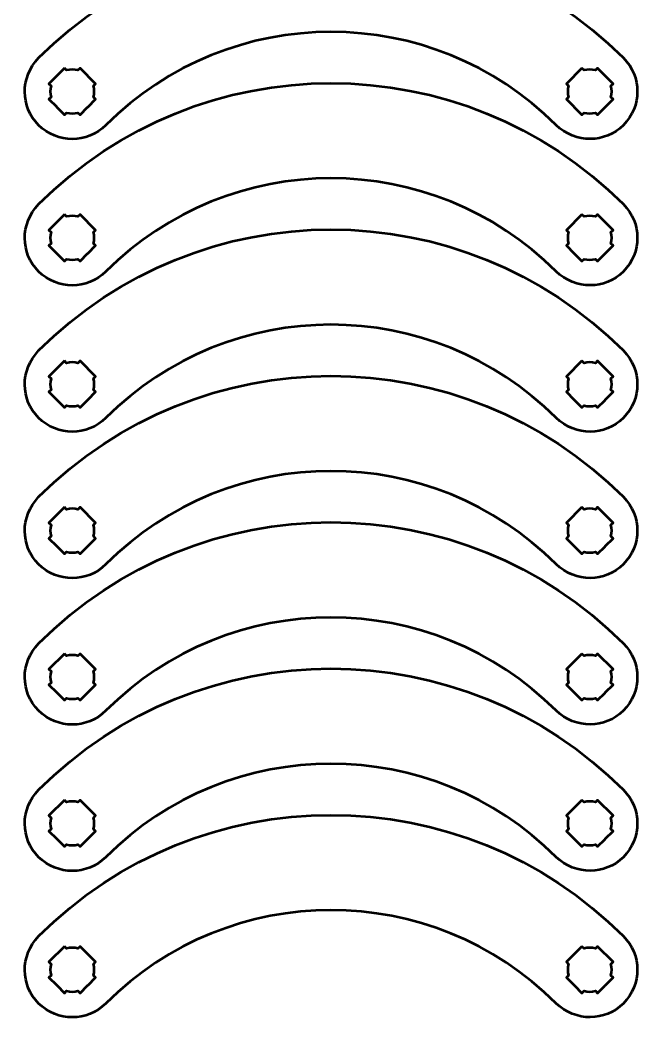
# Model space of a CAD drawing. Header units: centimetres. Extents: x -215 to 208, y -170 to 139.
# Drawn here: x -86.25 to -77.75, y -117.45 to -103.76 of the extents above; entities that cross this region are included whole.
import ezdxf

# ---------------------------------------------------------------- set-up
doc = ezdxf.new("R2010")
doc.units = ezdxf.units.CM
doc.header["$MEASUREMENT"] = 0
doc.layers.add('Layer 1', color=7, linetype='Continuous')

msp = doc.modelspace()

# ---------------------------------------------------------------- linework, layer by layer
at = {"layer": 'Layer 1', "color": 250, "lineweight": 53}
for points, knots in [([(-85.99577, -104.27252), (-86.24958, -104.53936), (-86.24559, -104.94194), (-85.99586, -105.19168), (-85.99586, -105.19168), (-85.74206, -105.44547), (-85.33042, -105.44547), (-85.07668, -105.19175), (-85.07668, -105.19175), (-83.3782, -103.49325), (-80.62335, -103.49325), (-78.92487, -105.1916), (-78.92487, -105.1916), (-78.65803, -105.44541), (-78.25544, -105.44143), (-78.00571, -105.19169), (-78.00571, -105.19169), (-77.75191, -104.9379), (-77.75191, -104.52625), (-78.00564, -104.27251), (-78.00564, -104.27251), (-80.21171, -102.06642), (-83.78984, -102.06642), (-85.99577, -104.27252)], [0, 0, 0, 0, 0.16666667, 0.16666667, 0.16666667, 0.16666667, 0.33333333, 0.33333333, 0.33333333, 0.33333333, 0.5, 0.5, 0.5, 0.5, 0.66666667, 0.66666667, 0.66666667, 0.66666667, 0.83333333, 0.83333333, 0.83333333, 0.83333333, 1, 1, 1, 1]), ([(-85.99577, -106.27252), (-86.24958, -106.53936), (-86.24559, -106.94194), (-85.99586, -107.19168), (-85.99586, -107.19168), (-85.74206, -107.44547), (-85.33042, -107.44547), (-85.07668, -107.19175), (-85.07668, -107.19175), (-83.3782, -105.49325), (-80.62335, -105.49325), (-78.92487, -107.1916), (-78.92487, -107.1916), (-78.65803, -107.44541), (-78.25544, -107.44143), (-78.00571, -107.19169), (-78.00571, -107.19169), (-77.75191, -106.9379), (-77.75191, -106.52625), (-78.00564, -106.27251), (-78.00564, -106.27251), (-80.21171, -104.06642), (-83.78984, -104.06642), (-85.99577, -106.27252)], [0, 0, 0, 0, 0.16666667, 0.16666667, 0.16666667, 0.16666667, 0.33333333, 0.33333333, 0.33333333, 0.33333333, 0.5, 0.5, 0.5, 0.5, 0.66666667, 0.66666667, 0.66666667, 0.66666667, 0.83333333, 0.83333333, 0.83333333, 0.83333333, 1, 1, 1, 1]), ([(-85.64236, -104.41387), (-85.64236, -104.41387), (-85.61394, -104.4423), (-85.61394, -104.4423), (-85.61394, -104.4423), (-85.56313, -104.42873), (-85.50947, -104.42875), (-85.45867, -104.44231), (-85.45867, -104.44231), (-85.45867, -104.44231), (-85.43023, -104.41387), (-85.43023, -104.41387), (-85.43023, -104.41387), (-85.43023, -104.41387), (-85.2181, -104.62601), (-85.2181, -104.62601), (-85.2181, -104.62601), (-85.2181, -104.62601), (-85.24652, -104.65442), (-85.24652, -104.65442), (-85.24652, -104.65442), (-85.23294, -104.70524), (-85.23291, -104.75894), (-85.24647, -104.80977), (-85.24647, -104.80977), (-85.24647, -104.80977), (-85.2181, -104.83814), (-85.2181, -104.83814), (-85.2181, -104.83814), (-85.2181, -104.83814), (-85.32093, -104.94097), (-85.32093, -104.94097), (-85.32093, -104.94097), (-85.32093, -104.94097), (-85.32417, -104.9443), (-85.32417, -104.9443), (-85.32417, -104.9443), (-85.32417, -104.9443), (-85.3275, -104.94753), (-85.3275, -104.94753), (-85.3275, -104.94753), (-85.3275, -104.94753), (-85.43023, -105.05027), (-85.43023, -105.05027), (-85.43023, -105.05027), (-85.43023, -105.05027), (-85.45856, -105.02194), (-85.45856, -105.02194), (-85.45856, -105.02194), (-85.50942, -105.03553), (-85.56317, -105.03553), (-85.61404, -105.02194), (-85.61404, -105.02194), (-85.61404, -105.02194), (-85.64236, -105.05027), (-85.64236, -105.05027), (-85.64236, -105.05027), (-85.64236, -105.05027), (-85.74368, -104.94896), (-85.74368, -104.94896), (-85.74368, -104.94896), (-85.74368, -104.94896), (-85.74845, -104.9443), (-85.74845, -104.9443), (-85.74845, -104.9443), (-85.74845, -104.9443), (-85.75312, -104.93952), (-85.75312, -104.93952), (-85.75312, -104.93952), (-85.75312, -104.93952), (-85.85449, -104.83814), (-85.85449, -104.83814), (-85.85449, -104.83814), (-85.85449, -104.83814), (-85.82614, -104.80978), (-85.82614, -104.80978), (-85.82614, -104.80978), (-85.8397, -104.75894), (-85.83969, -104.70522), (-85.8261, -104.6544), (-85.8261, -104.6544), (-85.8261, -104.6544), (-85.85449, -104.62601), (-85.85449, -104.62601), (-85.85449, -104.62601), (-85.85449, -104.62601), (-85.64236, -104.41387), (-85.64236, -104.41387)], [0, 0, 0, 0, 0.04545455, 0.04545455, 0.04545455, 0.04545455, 0.09090909, 0.09090909, 0.09090909, 0.09090909, 0.13636364, 0.13636364, 0.13636364, 0.13636364, 0.18181818, 0.18181818, 0.18181818, 0.18181818, 0.22727273, 0.22727273, 0.22727273, 0.22727273, 0.27272727, 0.27272727, 0.27272727, 0.27272727, 0.31818182, 0.31818182, 0.31818182, 0.31818182, 0.36363636, 0.36363636, 0.36363636, 0.36363636, 0.40909091, 0.40909091, 0.40909091, 0.40909091, 0.45454545, 0.45454545, 0.45454545, 0.45454545, 0.5, 0.5, 0.5, 0.5, 0.54545455, 0.54545455, 0.54545455, 0.54545455, 0.59090909, 0.59090909, 0.59090909, 0.59090909, 0.63636364, 0.63636364, 0.63636364, 0.63636364, 0.68181818, 0.68181818, 0.68181818, 0.68181818, 0.72727273, 0.72727273, 0.72727273, 0.72727273, 0.77272727, 0.77272727, 0.77272727, 0.77272727, 0.81818182, 0.81818182, 0.81818182, 0.81818182, 0.86363636, 0.86363636, 0.86363636, 0.86363636, 0.90909091, 0.90909091, 0.90909091, 0.90909091, 0.95454545, 0.95454545, 0.95454545, 0.95454545, 1, 1, 1, 1]), ([(-78.57131, -104.41387), (-78.57131, -104.41387), (-78.54288, -104.4423), (-78.54288, -104.4423), (-78.54288, -104.4423), (-78.49207, -104.42873), (-78.43841, -104.42875), (-78.38761, -104.44231), (-78.38761, -104.44231), (-78.38761, -104.44231), (-78.35917, -104.41387), (-78.35917, -104.41387), (-78.35917, -104.41387), (-78.35917, -104.41387), (-78.14704, -104.62601), (-78.14704, -104.62601), (-78.14704, -104.62601), (-78.14704, -104.62601), (-78.17546, -104.65442), (-78.17546, -104.65442), (-78.17546, -104.65442), (-78.16188, -104.70524), (-78.16186, -104.75894), (-78.17541, -104.80977), (-78.17541, -104.80977), (-78.17541, -104.80977), (-78.14704, -104.83814), (-78.14704, -104.83814), (-78.14704, -104.83814), (-78.14704, -104.83814), (-78.24987, -104.94097), (-78.24987, -104.94097), (-78.24987, -104.94097), (-78.24987, -104.94097), (-78.25312, -104.9443), (-78.25312, -104.9443), (-78.25312, -104.9443), (-78.25312, -104.9443), (-78.25644, -104.94753), (-78.25644, -104.94753), (-78.25644, -104.94753), (-78.25644, -104.94753), (-78.35917, -105.05027), (-78.35917, -105.05027), (-78.35917, -105.05027), (-78.35917, -105.05027), (-78.38751, -105.02194), (-78.38751, -105.02194), (-78.38751, -105.02194), (-78.43836, -105.03553), (-78.49211, -105.03553), (-78.54298, -105.02194), (-78.54298, -105.02194), (-78.54298, -105.02194), (-78.57131, -105.05027), (-78.57131, -105.05027), (-78.57131, -105.05027), (-78.57131, -105.05027), (-78.67262, -104.94896), (-78.67262, -104.94896), (-78.67262, -104.94896), (-78.67262, -104.94896), (-78.67739, -104.9443), (-78.67739, -104.9443), (-78.67739, -104.9443), (-78.67739, -104.9443), (-78.68206, -104.93952), (-78.68206, -104.93952), (-78.68206, -104.93952), (-78.68206, -104.93952), (-78.78344, -104.83814), (-78.78344, -104.83814), (-78.78344, -104.83814), (-78.78344, -104.83814), (-78.75508, -104.80978), (-78.75508, -104.80978), (-78.75508, -104.80978), (-78.76864, -104.75894), (-78.76864, -104.70522), (-78.75505, -104.6544), (-78.75505, -104.6544), (-78.75505, -104.6544), (-78.78344, -104.62601), (-78.78344, -104.62601), (-78.78344, -104.62601), (-78.78344, -104.62601), (-78.57131, -104.41387), (-78.57131, -104.41387)], [0, 0, 0, 0, 0.04545455, 0.04545455, 0.04545455, 0.04545455, 0.09090909, 0.09090909, 0.09090909, 0.09090909, 0.13636364, 0.13636364, 0.13636364, 0.13636364, 0.18181818, 0.18181818, 0.18181818, 0.18181818, 0.22727273, 0.22727273, 0.22727273, 0.22727273, 0.27272727, 0.27272727, 0.27272727, 0.27272727, 0.31818182, 0.31818182, 0.31818182, 0.31818182, 0.36363636, 0.36363636, 0.36363636, 0.36363636, 0.40909091, 0.40909091, 0.40909091, 0.40909091, 0.45454545, 0.45454545, 0.45454545, 0.45454545, 0.5, 0.5, 0.5, 0.5, 0.54545455, 0.54545455, 0.54545455, 0.54545455, 0.59090909, 0.59090909, 0.59090909, 0.59090909, 0.63636364, 0.63636364, 0.63636364, 0.63636364, 0.68181818, 0.68181818, 0.68181818, 0.68181818, 0.72727273, 0.72727273, 0.72727273, 0.72727273, 0.77272727, 0.77272727, 0.77272727, 0.77272727, 0.81818182, 0.81818182, 0.81818182, 0.81818182, 0.86363636, 0.86363636, 0.86363636, 0.86363636, 0.90909091, 0.90909091, 0.90909091, 0.90909091, 0.95454545, 0.95454545, 0.95454545, 0.95454545, 1, 1, 1, 1]), ([(-85.99577, -108.27252), (-86.24958, -108.53936), (-86.24559, -108.94194), (-85.99586, -109.19168), (-85.99586, -109.19168), (-85.74206, -109.44547), (-85.33042, -109.44547), (-85.07668, -109.19175), (-85.07668, -109.19175), (-83.3782, -107.49325), (-80.62335, -107.49325), (-78.92487, -109.1916), (-78.92487, -109.1916), (-78.65803, -109.44541), (-78.25544, -109.44143), (-78.00571, -109.19169), (-78.00571, -109.19169), (-77.75191, -108.9379), (-77.75191, -108.52625), (-78.00564, -108.27251), (-78.00564, -108.27251), (-80.21171, -106.06642), (-83.78984, -106.06642), (-85.99577, -108.27252)], [0, 0, 0, 0, 0.16666667, 0.16666667, 0.16666667, 0.16666667, 0.33333333, 0.33333333, 0.33333333, 0.33333333, 0.5, 0.5, 0.5, 0.5, 0.66666667, 0.66666667, 0.66666667, 0.66666667, 0.83333333, 0.83333333, 0.83333333, 0.83333333, 1, 1, 1, 1]), ([(-85.64236, -106.41387), (-85.64236, -106.41387), (-85.61394, -106.4423), (-85.61394, -106.4423), (-85.61394, -106.4423), (-85.56313, -106.42873), (-85.50947, -106.42875), (-85.45867, -106.44231), (-85.45867, -106.44231), (-85.45867, -106.44231), (-85.43023, -106.41387), (-85.43023, -106.41387), (-85.43023, -106.41387), (-85.43023, -106.41387), (-85.2181, -106.62601), (-85.2181, -106.62601), (-85.2181, -106.62601), (-85.2181, -106.62601), (-85.24652, -106.65442), (-85.24652, -106.65442), (-85.24652, -106.65442), (-85.23294, -106.70524), (-85.23291, -106.75894), (-85.24647, -106.80977), (-85.24647, -106.80977), (-85.24647, -106.80977), (-85.2181, -106.83814), (-85.2181, -106.83814), (-85.2181, -106.83814), (-85.2181, -106.83814), (-85.32093, -106.94097), (-85.32093, -106.94097), (-85.32093, -106.94097), (-85.32093, -106.94097), (-85.32417, -106.9443), (-85.32417, -106.9443), (-85.32417, -106.9443), (-85.32417, -106.9443), (-85.3275, -106.94753), (-85.3275, -106.94753), (-85.3275, -106.94753), (-85.3275, -106.94753), (-85.43023, -107.05027), (-85.43023, -107.05027), (-85.43023, -107.05027), (-85.43023, -107.05027), (-85.45856, -107.02194), (-85.45856, -107.02194), (-85.45856, -107.02194), (-85.50942, -107.03553), (-85.56317, -107.03553), (-85.61404, -107.02194), (-85.61404, -107.02194), (-85.61404, -107.02194), (-85.64236, -107.05027), (-85.64236, -107.05027), (-85.64236, -107.05027), (-85.64236, -107.05027), (-85.74368, -106.94896), (-85.74368, -106.94896), (-85.74368, -106.94896), (-85.74368, -106.94896), (-85.74845, -106.9443), (-85.74845, -106.9443), (-85.74845, -106.9443), (-85.74845, -106.9443), (-85.75312, -106.93952), (-85.75312, -106.93952), (-85.75312, -106.93952), (-85.75312, -106.93952), (-85.85449, -106.83814), (-85.85449, -106.83814), (-85.85449, -106.83814), (-85.85449, -106.83814), (-85.82614, -106.80978), (-85.82614, -106.80978), (-85.82614, -106.80978), (-85.8397, -106.75894), (-85.83969, -106.70522), (-85.8261, -106.6544), (-85.8261, -106.6544), (-85.8261, -106.6544), (-85.85449, -106.62601), (-85.85449, -106.62601), (-85.85449, -106.62601), (-85.85449, -106.62601), (-85.64236, -106.41387), (-85.64236, -106.41387)], [0, 0, 0, 0, 0.04545455, 0.04545455, 0.04545455, 0.04545455, 0.09090909, 0.09090909, 0.09090909, 0.09090909, 0.13636364, 0.13636364, 0.13636364, 0.13636364, 0.18181818, 0.18181818, 0.18181818, 0.18181818, 0.22727273, 0.22727273, 0.22727273, 0.22727273, 0.27272727, 0.27272727, 0.27272727, 0.27272727, 0.31818182, 0.31818182, 0.31818182, 0.31818182, 0.36363636, 0.36363636, 0.36363636, 0.36363636, 0.40909091, 0.40909091, 0.40909091, 0.40909091, 0.45454545, 0.45454545, 0.45454545, 0.45454545, 0.5, 0.5, 0.5, 0.5, 0.54545455, 0.54545455, 0.54545455, 0.54545455, 0.59090909, 0.59090909, 0.59090909, 0.59090909, 0.63636364, 0.63636364, 0.63636364, 0.63636364, 0.68181818, 0.68181818, 0.68181818, 0.68181818, 0.72727273, 0.72727273, 0.72727273, 0.72727273, 0.77272727, 0.77272727, 0.77272727, 0.77272727, 0.81818182, 0.81818182, 0.81818182, 0.81818182, 0.86363636, 0.86363636, 0.86363636, 0.86363636, 0.90909091, 0.90909091, 0.90909091, 0.90909091, 0.95454545, 0.95454545, 0.95454545, 0.95454545, 1, 1, 1, 1]), ([(-78.57131, -106.41387), (-78.57131, -106.41387), (-78.54288, -106.4423), (-78.54288, -106.4423), (-78.54288, -106.4423), (-78.49207, -106.42873), (-78.43841, -106.42875), (-78.38761, -106.44231), (-78.38761, -106.44231), (-78.38761, -106.44231), (-78.35917, -106.41387), (-78.35917, -106.41387), (-78.35917, -106.41387), (-78.35917, -106.41387), (-78.14704, -106.62601), (-78.14704, -106.62601), (-78.14704, -106.62601), (-78.14704, -106.62601), (-78.17546, -106.65442), (-78.17546, -106.65442), (-78.17546, -106.65442), (-78.16188, -106.70524), (-78.16186, -106.75894), (-78.17541, -106.80977), (-78.17541, -106.80977), (-78.17541, -106.80977), (-78.14704, -106.83814), (-78.14704, -106.83814), (-78.14704, -106.83814), (-78.14704, -106.83814), (-78.24987, -106.94097), (-78.24987, -106.94097), (-78.24987, -106.94097), (-78.24987, -106.94097), (-78.25312, -106.9443), (-78.25312, -106.9443), (-78.25312, -106.9443), (-78.25312, -106.9443), (-78.25644, -106.94753), (-78.25644, -106.94753), (-78.25644, -106.94753), (-78.25644, -106.94753), (-78.35917, -107.05027), (-78.35917, -107.05027), (-78.35917, -107.05027), (-78.35917, -107.05027), (-78.38751, -107.02194), (-78.38751, -107.02194), (-78.38751, -107.02194), (-78.43836, -107.03553), (-78.49211, -107.03553), (-78.54298, -107.02194), (-78.54298, -107.02194), (-78.54298, -107.02194), (-78.57131, -107.05027), (-78.57131, -107.05027), (-78.57131, -107.05027), (-78.57131, -107.05027), (-78.67262, -106.94896), (-78.67262, -106.94896), (-78.67262, -106.94896), (-78.67262, -106.94896), (-78.67739, -106.9443), (-78.67739, -106.9443), (-78.67739, -106.9443), (-78.67739, -106.9443), (-78.68206, -106.93952), (-78.68206, -106.93952), (-78.68206, -106.93952), (-78.68206, -106.93952), (-78.78344, -106.83814), (-78.78344, -106.83814), (-78.78344, -106.83814), (-78.78344, -106.83814), (-78.75508, -106.80978), (-78.75508, -106.80978), (-78.75508, -106.80978), (-78.76864, -106.75894), (-78.76864, -106.70522), (-78.75505, -106.6544), (-78.75505, -106.6544), (-78.75505, -106.6544), (-78.78344, -106.62601), (-78.78344, -106.62601), (-78.78344, -106.62601), (-78.78344, -106.62601), (-78.57131, -106.41387), (-78.57131, -106.41387)], [0, 0, 0, 0, 0.04545455, 0.04545455, 0.04545455, 0.04545455, 0.09090909, 0.09090909, 0.09090909, 0.09090909, 0.13636364, 0.13636364, 0.13636364, 0.13636364, 0.18181818, 0.18181818, 0.18181818, 0.18181818, 0.22727273, 0.22727273, 0.22727273, 0.22727273, 0.27272727, 0.27272727, 0.27272727, 0.27272727, 0.31818182, 0.31818182, 0.31818182, 0.31818182, 0.36363636, 0.36363636, 0.36363636, 0.36363636, 0.40909091, 0.40909091, 0.40909091, 0.40909091, 0.45454545, 0.45454545, 0.45454545, 0.45454545, 0.5, 0.5, 0.5, 0.5, 0.54545455, 0.54545455, 0.54545455, 0.54545455, 0.59090909, 0.59090909, 0.59090909, 0.59090909, 0.63636364, 0.63636364, 0.63636364, 0.63636364, 0.68181818, 0.68181818, 0.68181818, 0.68181818, 0.72727273, 0.72727273, 0.72727273, 0.72727273, 0.77272727, 0.77272727, 0.77272727, 0.77272727, 0.81818182, 0.81818182, 0.81818182, 0.81818182, 0.86363636, 0.86363636, 0.86363636, 0.86363636, 0.90909091, 0.90909091, 0.90909091, 0.90909091, 0.95454545, 0.95454545, 0.95454545, 0.95454545, 1, 1, 1, 1]), ([(-85.99577, -110.27252), (-86.24958, -110.53936), (-86.24559, -110.94194), (-85.99586, -111.19168), (-85.99586, -111.19168), (-85.74206, -111.44547), (-85.33042, -111.44547), (-85.07668, -111.19175), (-85.07668, -111.19175), (-83.3782, -109.49325), (-80.62335, -109.49325), (-78.92487, -111.1916), (-78.92487, -111.1916), (-78.65803, -111.44541), (-78.25544, -111.44143), (-78.00571, -111.19169), (-78.00571, -111.19169), (-77.75191, -110.9379), (-77.75191, -110.52625), (-78.00564, -110.27251), (-78.00564, -110.27251), (-80.21171, -108.06642), (-83.78984, -108.06642), (-85.99577, -110.27252)], [0, 0, 0, 0, 0.16666667, 0.16666667, 0.16666667, 0.16666667, 0.33333333, 0.33333333, 0.33333333, 0.33333333, 0.5, 0.5, 0.5, 0.5, 0.66666667, 0.66666667, 0.66666667, 0.66666667, 0.83333333, 0.83333333, 0.83333333, 0.83333333, 1, 1, 1, 1]), ([(-85.64236, -108.41387), (-85.64236, -108.41387), (-85.61394, -108.4423), (-85.61394, -108.4423), (-85.61394, -108.4423), (-85.56313, -108.42873), (-85.50947, -108.42875), (-85.45867, -108.44231), (-85.45867, -108.44231), (-85.45867, -108.44231), (-85.43023, -108.41387), (-85.43023, -108.41387), (-85.43023, -108.41387), (-85.43023, -108.41387), (-85.2181, -108.62601), (-85.2181, -108.62601), (-85.2181, -108.62601), (-85.2181, -108.62601), (-85.24652, -108.65442), (-85.24652, -108.65442), (-85.24652, -108.65442), (-85.23294, -108.70524), (-85.23291, -108.75894), (-85.24647, -108.80977), (-85.24647, -108.80977), (-85.24647, -108.80977), (-85.2181, -108.83814), (-85.2181, -108.83814), (-85.2181, -108.83814), (-85.2181, -108.83814), (-85.32093, -108.94097), (-85.32093, -108.94097), (-85.32093, -108.94097), (-85.32093, -108.94097), (-85.32417, -108.9443), (-85.32417, -108.9443), (-85.32417, -108.9443), (-85.32417, -108.9443), (-85.3275, -108.94753), (-85.3275, -108.94753), (-85.3275, -108.94753), (-85.3275, -108.94753), (-85.43023, -109.05027), (-85.43023, -109.05027), (-85.43023, -109.05027), (-85.43023, -109.05027), (-85.45856, -109.02194), (-85.45856, -109.02194), (-85.45856, -109.02194), (-85.50942, -109.03553), (-85.56317, -109.03553), (-85.61404, -109.02194), (-85.61404, -109.02194), (-85.61404, -109.02194), (-85.64236, -109.05027), (-85.64236, -109.05027), (-85.64236, -109.05027), (-85.64236, -109.05027), (-85.74368, -108.94896), (-85.74368, -108.94896), (-85.74368, -108.94896), (-85.74368, -108.94896), (-85.74845, -108.9443), (-85.74845, -108.9443), (-85.74845, -108.9443), (-85.74845, -108.9443), (-85.75312, -108.93952), (-85.75312, -108.93952), (-85.75312, -108.93952), (-85.75312, -108.93952), (-85.85449, -108.83814), (-85.85449, -108.83814), (-85.85449, -108.83814), (-85.85449, -108.83814), (-85.82614, -108.80978), (-85.82614, -108.80978), (-85.82614, -108.80978), (-85.8397, -108.75894), (-85.83969, -108.70522), (-85.8261, -108.6544), (-85.8261, -108.6544), (-85.8261, -108.6544), (-85.85449, -108.62601), (-85.85449, -108.62601), (-85.85449, -108.62601), (-85.85449, -108.62601), (-85.64236, -108.41387), (-85.64236, -108.41387)], [0, 0, 0, 0, 0.04545455, 0.04545455, 0.04545455, 0.04545455, 0.09090909, 0.09090909, 0.09090909, 0.09090909, 0.13636364, 0.13636364, 0.13636364, 0.13636364, 0.18181818, 0.18181818, 0.18181818, 0.18181818, 0.22727273, 0.22727273, 0.22727273, 0.22727273, 0.27272727, 0.27272727, 0.27272727, 0.27272727, 0.31818182, 0.31818182, 0.31818182, 0.31818182, 0.36363636, 0.36363636, 0.36363636, 0.36363636, 0.40909091, 0.40909091, 0.40909091, 0.40909091, 0.45454545, 0.45454545, 0.45454545, 0.45454545, 0.5, 0.5, 0.5, 0.5, 0.54545455, 0.54545455, 0.54545455, 0.54545455, 0.59090909, 0.59090909, 0.59090909, 0.59090909, 0.63636364, 0.63636364, 0.63636364, 0.63636364, 0.68181818, 0.68181818, 0.68181818, 0.68181818, 0.72727273, 0.72727273, 0.72727273, 0.72727273, 0.77272727, 0.77272727, 0.77272727, 0.77272727, 0.81818182, 0.81818182, 0.81818182, 0.81818182, 0.86363636, 0.86363636, 0.86363636, 0.86363636, 0.90909091, 0.90909091, 0.90909091, 0.90909091, 0.95454545, 0.95454545, 0.95454545, 0.95454545, 1, 1, 1, 1]), ([(-78.57131, -108.41387), (-78.57131, -108.41387), (-78.54288, -108.4423), (-78.54288, -108.4423), (-78.54288, -108.4423), (-78.49207, -108.42873), (-78.43841, -108.42875), (-78.38761, -108.44231), (-78.38761, -108.44231), (-78.38761, -108.44231), (-78.35917, -108.41387), (-78.35917, -108.41387), (-78.35917, -108.41387), (-78.35917, -108.41387), (-78.14704, -108.62601), (-78.14704, -108.62601), (-78.14704, -108.62601), (-78.14704, -108.62601), (-78.17546, -108.65442), (-78.17546, -108.65442), (-78.17546, -108.65442), (-78.16188, -108.70524), (-78.16186, -108.75894), (-78.17541, -108.80977), (-78.17541, -108.80977), (-78.17541, -108.80977), (-78.14704, -108.83814), (-78.14704, -108.83814), (-78.14704, -108.83814), (-78.14704, -108.83814), (-78.24987, -108.94097), (-78.24987, -108.94097), (-78.24987, -108.94097), (-78.24987, -108.94097), (-78.25312, -108.9443), (-78.25312, -108.9443), (-78.25312, -108.9443), (-78.25312, -108.9443), (-78.25644, -108.94753), (-78.25644, -108.94753), (-78.25644, -108.94753), (-78.25644, -108.94753), (-78.35917, -109.05027), (-78.35917, -109.05027), (-78.35917, -109.05027), (-78.35917, -109.05027), (-78.38751, -109.02194), (-78.38751, -109.02194), (-78.38751, -109.02194), (-78.43836, -109.03553), (-78.49211, -109.03553), (-78.54298, -109.02194), (-78.54298, -109.02194), (-78.54298, -109.02194), (-78.57131, -109.05027), (-78.57131, -109.05027), (-78.57131, -109.05027), (-78.57131, -109.05027), (-78.67262, -108.94896), (-78.67262, -108.94896), (-78.67262, -108.94896), (-78.67262, -108.94896), (-78.67739, -108.9443), (-78.67739, -108.9443), (-78.67739, -108.9443), (-78.67739, -108.9443), (-78.68206, -108.93952), (-78.68206, -108.93952), (-78.68206, -108.93952), (-78.68206, -108.93952), (-78.78344, -108.83814), (-78.78344, -108.83814), (-78.78344, -108.83814), (-78.78344, -108.83814), (-78.75508, -108.80978), (-78.75508, -108.80978), (-78.75508, -108.80978), (-78.76864, -108.75894), (-78.76864, -108.70522), (-78.75505, -108.6544), (-78.75505, -108.6544), (-78.75505, -108.6544), (-78.78344, -108.62601), (-78.78344, -108.62601), (-78.78344, -108.62601), (-78.78344, -108.62601), (-78.57131, -108.41387), (-78.57131, -108.41387)], [0, 0, 0, 0, 0.04545455, 0.04545455, 0.04545455, 0.04545455, 0.09090909, 0.09090909, 0.09090909, 0.09090909, 0.13636364, 0.13636364, 0.13636364, 0.13636364, 0.18181818, 0.18181818, 0.18181818, 0.18181818, 0.22727273, 0.22727273, 0.22727273, 0.22727273, 0.27272727, 0.27272727, 0.27272727, 0.27272727, 0.31818182, 0.31818182, 0.31818182, 0.31818182, 0.36363636, 0.36363636, 0.36363636, 0.36363636, 0.40909091, 0.40909091, 0.40909091, 0.40909091, 0.45454545, 0.45454545, 0.45454545, 0.45454545, 0.5, 0.5, 0.5, 0.5, 0.54545455, 0.54545455, 0.54545455, 0.54545455, 0.59090909, 0.59090909, 0.59090909, 0.59090909, 0.63636364, 0.63636364, 0.63636364, 0.63636364, 0.68181818, 0.68181818, 0.68181818, 0.68181818, 0.72727273, 0.72727273, 0.72727273, 0.72727273, 0.77272727, 0.77272727, 0.77272727, 0.77272727, 0.81818182, 0.81818182, 0.81818182, 0.81818182, 0.86363636, 0.86363636, 0.86363636, 0.86363636, 0.90909091, 0.90909091, 0.90909091, 0.90909091, 0.95454545, 0.95454545, 0.95454545, 0.95454545, 1, 1, 1, 1]), ([(-85.99577, -112.27252), (-86.24958, -112.53936), (-86.24559, -112.94194), (-85.99586, -113.19168), (-85.99586, -113.19168), (-85.74206, -113.44547), (-85.33042, -113.44547), (-85.07668, -113.19175), (-85.07668, -113.19175), (-83.3782, -111.49325), (-80.62335, -111.49325), (-78.92487, -113.1916), (-78.92487, -113.1916), (-78.65803, -113.44541), (-78.25544, -113.44143), (-78.00571, -113.19169), (-78.00571, -113.19169), (-77.75191, -112.9379), (-77.75191, -112.52625), (-78.00564, -112.27251), (-78.00564, -112.27251), (-80.21171, -110.06642), (-83.78984, -110.06642), (-85.99577, -112.27252)], [0, 0, 0, 0, 0.16666667, 0.16666667, 0.16666667, 0.16666667, 0.33333333, 0.33333333, 0.33333333, 0.33333333, 0.5, 0.5, 0.5, 0.5, 0.66666667, 0.66666667, 0.66666667, 0.66666667, 0.83333333, 0.83333333, 0.83333333, 0.83333333, 1, 1, 1, 1]), ([(-85.64236, -110.41387), (-85.64236, -110.41387), (-85.61394, -110.4423), (-85.61394, -110.4423), (-85.61394, -110.4423), (-85.56313, -110.42873), (-85.50947, -110.42875), (-85.45867, -110.44231), (-85.45867, -110.44231), (-85.45867, -110.44231), (-85.43023, -110.41387), (-85.43023, -110.41387), (-85.43023, -110.41387), (-85.43023, -110.41387), (-85.2181, -110.62601), (-85.2181, -110.62601), (-85.2181, -110.62601), (-85.2181, -110.62601), (-85.24652, -110.65442), (-85.24652, -110.65442), (-85.24652, -110.65442), (-85.23294, -110.70524), (-85.23291, -110.75894), (-85.24647, -110.80977), (-85.24647, -110.80977), (-85.24647, -110.80977), (-85.2181, -110.83814), (-85.2181, -110.83814), (-85.2181, -110.83814), (-85.2181, -110.83814), (-85.32093, -110.94097), (-85.32093, -110.94097), (-85.32093, -110.94097), (-85.32093, -110.94097), (-85.32417, -110.9443), (-85.32417, -110.9443), (-85.32417, -110.9443), (-85.32417, -110.9443), (-85.3275, -110.94753), (-85.3275, -110.94753), (-85.3275, -110.94753), (-85.3275, -110.94753), (-85.43023, -111.05027), (-85.43023, -111.05027), (-85.43023, -111.05027), (-85.43023, -111.05027), (-85.45856, -111.02194), (-85.45856, -111.02194), (-85.45856, -111.02194), (-85.50942, -111.03553), (-85.56317, -111.03553), (-85.61404, -111.02194), (-85.61404, -111.02194), (-85.61404, -111.02194), (-85.64236, -111.05027), (-85.64236, -111.05027), (-85.64236, -111.05027), (-85.64236, -111.05027), (-85.74368, -110.94896), (-85.74368, -110.94896), (-85.74368, -110.94896), (-85.74368, -110.94896), (-85.74845, -110.9443), (-85.74845, -110.9443), (-85.74845, -110.9443), (-85.74845, -110.9443), (-85.75312, -110.93952), (-85.75312, -110.93952), (-85.75312, -110.93952), (-85.75312, -110.93952), (-85.85449, -110.83814), (-85.85449, -110.83814), (-85.85449, -110.83814), (-85.85449, -110.83814), (-85.82614, -110.80978), (-85.82614, -110.80978), (-85.82614, -110.80978), (-85.8397, -110.75894), (-85.83969, -110.70522), (-85.8261, -110.6544), (-85.8261, -110.6544), (-85.8261, -110.6544), (-85.85449, -110.62601), (-85.85449, -110.62601), (-85.85449, -110.62601), (-85.85449, -110.62601), (-85.64236, -110.41387), (-85.64236, -110.41387)], [0, 0, 0, 0, 0.04545455, 0.04545455, 0.04545455, 0.04545455, 0.09090909, 0.09090909, 0.09090909, 0.09090909, 0.13636364, 0.13636364, 0.13636364, 0.13636364, 0.18181818, 0.18181818, 0.18181818, 0.18181818, 0.22727273, 0.22727273, 0.22727273, 0.22727273, 0.27272727, 0.27272727, 0.27272727, 0.27272727, 0.31818182, 0.31818182, 0.31818182, 0.31818182, 0.36363636, 0.36363636, 0.36363636, 0.36363636, 0.40909091, 0.40909091, 0.40909091, 0.40909091, 0.45454545, 0.45454545, 0.45454545, 0.45454545, 0.5, 0.5, 0.5, 0.5, 0.54545455, 0.54545455, 0.54545455, 0.54545455, 0.59090909, 0.59090909, 0.59090909, 0.59090909, 0.63636364, 0.63636364, 0.63636364, 0.63636364, 0.68181818, 0.68181818, 0.68181818, 0.68181818, 0.72727273, 0.72727273, 0.72727273, 0.72727273, 0.77272727, 0.77272727, 0.77272727, 0.77272727, 0.81818182, 0.81818182, 0.81818182, 0.81818182, 0.86363636, 0.86363636, 0.86363636, 0.86363636, 0.90909091, 0.90909091, 0.90909091, 0.90909091, 0.95454545, 0.95454545, 0.95454545, 0.95454545, 1, 1, 1, 1]), ([(-78.57131, -110.41387), (-78.57131, -110.41387), (-78.54288, -110.4423), (-78.54288, -110.4423), (-78.54288, -110.4423), (-78.49207, -110.42873), (-78.43841, -110.42875), (-78.38761, -110.44231), (-78.38761, -110.44231), (-78.38761, -110.44231), (-78.35917, -110.41387), (-78.35917, -110.41387), (-78.35917, -110.41387), (-78.35917, -110.41387), (-78.14704, -110.62601), (-78.14704, -110.62601), (-78.14704, -110.62601), (-78.14704, -110.62601), (-78.17546, -110.65442), (-78.17546, -110.65442), (-78.17546, -110.65442), (-78.16188, -110.70524), (-78.16186, -110.75894), (-78.17541, -110.80977), (-78.17541, -110.80977), (-78.17541, -110.80977), (-78.14704, -110.83814), (-78.14704, -110.83814), (-78.14704, -110.83814), (-78.14704, -110.83814), (-78.24987, -110.94097), (-78.24987, -110.94097), (-78.24987, -110.94097), (-78.24987, -110.94097), (-78.25312, -110.9443), (-78.25312, -110.9443), (-78.25312, -110.9443), (-78.25312, -110.9443), (-78.25644, -110.94753), (-78.25644, -110.94753), (-78.25644, -110.94753), (-78.25644, -110.94753), (-78.35917, -111.05027), (-78.35917, -111.05027), (-78.35917, -111.05027), (-78.35917, -111.05027), (-78.38751, -111.02194), (-78.38751, -111.02194), (-78.38751, -111.02194), (-78.43836, -111.03553), (-78.49211, -111.03553), (-78.54298, -111.02194), (-78.54298, -111.02194), (-78.54298, -111.02194), (-78.57131, -111.05027), (-78.57131, -111.05027), (-78.57131, -111.05027), (-78.57131, -111.05027), (-78.67262, -110.94896), (-78.67262, -110.94896), (-78.67262, -110.94896), (-78.67262, -110.94896), (-78.67739, -110.9443), (-78.67739, -110.9443), (-78.67739, -110.9443), (-78.67739, -110.9443), (-78.68206, -110.93952), (-78.68206, -110.93952), (-78.68206, -110.93952), (-78.68206, -110.93952), (-78.78344, -110.83814), (-78.78344, -110.83814), (-78.78344, -110.83814), (-78.78344, -110.83814), (-78.75508, -110.80978), (-78.75508, -110.80978), (-78.75508, -110.80978), (-78.76864, -110.75894), (-78.76864, -110.70522), (-78.75505, -110.6544), (-78.75505, -110.6544), (-78.75505, -110.6544), (-78.78344, -110.62601), (-78.78344, -110.62601), (-78.78344, -110.62601), (-78.78344, -110.62601), (-78.57131, -110.41387), (-78.57131, -110.41387)], [0, 0, 0, 0, 0.04545455, 0.04545455, 0.04545455, 0.04545455, 0.09090909, 0.09090909, 0.09090909, 0.09090909, 0.13636364, 0.13636364, 0.13636364, 0.13636364, 0.18181818, 0.18181818, 0.18181818, 0.18181818, 0.22727273, 0.22727273, 0.22727273, 0.22727273, 0.27272727, 0.27272727, 0.27272727, 0.27272727, 0.31818182, 0.31818182, 0.31818182, 0.31818182, 0.36363636, 0.36363636, 0.36363636, 0.36363636, 0.40909091, 0.40909091, 0.40909091, 0.40909091, 0.45454545, 0.45454545, 0.45454545, 0.45454545, 0.5, 0.5, 0.5, 0.5, 0.54545455, 0.54545455, 0.54545455, 0.54545455, 0.59090909, 0.59090909, 0.59090909, 0.59090909, 0.63636364, 0.63636364, 0.63636364, 0.63636364, 0.68181818, 0.68181818, 0.68181818, 0.68181818, 0.72727273, 0.72727273, 0.72727273, 0.72727273, 0.77272727, 0.77272727, 0.77272727, 0.77272727, 0.81818182, 0.81818182, 0.81818182, 0.81818182, 0.86363636, 0.86363636, 0.86363636, 0.86363636, 0.90909091, 0.90909091, 0.90909091, 0.90909091, 0.95454545, 0.95454545, 0.95454545, 0.95454545, 1, 1, 1, 1]), ([(-85.99577, -114.27252), (-86.24958, -114.53936), (-86.24559, -114.94194), (-85.99586, -115.19168), (-85.99586, -115.19168), (-85.74206, -115.44547), (-85.33042, -115.44547), (-85.07668, -115.19175), (-85.07668, -115.19175), (-83.3782, -113.49325), (-80.62335, -113.49325), (-78.92487, -115.1916), (-78.92487, -115.1916), (-78.65803, -115.44541), (-78.25544, -115.44143), (-78.00571, -115.19169), (-78.00571, -115.19169), (-77.75191, -114.9379), (-77.75191, -114.52625), (-78.00564, -114.27251), (-78.00564, -114.27251), (-80.21171, -112.06642), (-83.78984, -112.06642), (-85.99577, -114.27252)], [0, 0, 0, 0, 0.16666667, 0.16666667, 0.16666667, 0.16666667, 0.33333333, 0.33333333, 0.33333333, 0.33333333, 0.5, 0.5, 0.5, 0.5, 0.66666667, 0.66666667, 0.66666667, 0.66666667, 0.83333333, 0.83333333, 0.83333333, 0.83333333, 1, 1, 1, 1]), ([(-85.64236, -112.41387), (-85.64236, -112.41387), (-85.61394, -112.4423), (-85.61394, -112.4423), (-85.61394, -112.4423), (-85.56313, -112.42873), (-85.50947, -112.42875), (-85.45867, -112.44231), (-85.45867, -112.44231), (-85.45867, -112.44231), (-85.43023, -112.41387), (-85.43023, -112.41387), (-85.43023, -112.41387), (-85.43023, -112.41387), (-85.2181, -112.62601), (-85.2181, -112.62601), (-85.2181, -112.62601), (-85.2181, -112.62601), (-85.24652, -112.65442), (-85.24652, -112.65442), (-85.24652, -112.65442), (-85.23294, -112.70524), (-85.23291, -112.75894), (-85.24647, -112.80977), (-85.24647, -112.80977), (-85.24647, -112.80977), (-85.2181, -112.83814), (-85.2181, -112.83814), (-85.2181, -112.83814), (-85.2181, -112.83814), (-85.32093, -112.94097), (-85.32093, -112.94097), (-85.32093, -112.94097), (-85.32093, -112.94097), (-85.32417, -112.9443), (-85.32417, -112.9443), (-85.32417, -112.9443), (-85.32417, -112.9443), (-85.3275, -112.94753), (-85.3275, -112.94753), (-85.3275, -112.94753), (-85.3275, -112.94753), (-85.43023, -113.05027), (-85.43023, -113.05027), (-85.43023, -113.05027), (-85.43023, -113.05027), (-85.45856, -113.02194), (-85.45856, -113.02194), (-85.45856, -113.02194), (-85.50942, -113.03553), (-85.56317, -113.03553), (-85.61404, -113.02194), (-85.61404, -113.02194), (-85.61404, -113.02194), (-85.64236, -113.05027), (-85.64236, -113.05027), (-85.64236, -113.05027), (-85.64236, -113.05027), (-85.74368, -112.94896), (-85.74368, -112.94896), (-85.74368, -112.94896), (-85.74368, -112.94896), (-85.74845, -112.9443), (-85.74845, -112.9443), (-85.74845, -112.9443), (-85.74845, -112.9443), (-85.75312, -112.93952), (-85.75312, -112.93952), (-85.75312, -112.93952), (-85.75312, -112.93952), (-85.85449, -112.83814), (-85.85449, -112.83814), (-85.85449, -112.83814), (-85.85449, -112.83814), (-85.82614, -112.80978), (-85.82614, -112.80978), (-85.82614, -112.80978), (-85.8397, -112.75894), (-85.83969, -112.70522), (-85.8261, -112.6544), (-85.8261, -112.6544), (-85.8261, -112.6544), (-85.85449, -112.62601), (-85.85449, -112.62601), (-85.85449, -112.62601), (-85.85449, -112.62601), (-85.64236, -112.41387), (-85.64236, -112.41387)], [0, 0, 0, 0, 0.04545455, 0.04545455, 0.04545455, 0.04545455, 0.09090909, 0.09090909, 0.09090909, 0.09090909, 0.13636364, 0.13636364, 0.13636364, 0.13636364, 0.18181818, 0.18181818, 0.18181818, 0.18181818, 0.22727273, 0.22727273, 0.22727273, 0.22727273, 0.27272727, 0.27272727, 0.27272727, 0.27272727, 0.31818182, 0.31818182, 0.31818182, 0.31818182, 0.36363636, 0.36363636, 0.36363636, 0.36363636, 0.40909091, 0.40909091, 0.40909091, 0.40909091, 0.45454545, 0.45454545, 0.45454545, 0.45454545, 0.5, 0.5, 0.5, 0.5, 0.54545455, 0.54545455, 0.54545455, 0.54545455, 0.59090909, 0.59090909, 0.59090909, 0.59090909, 0.63636364, 0.63636364, 0.63636364, 0.63636364, 0.68181818, 0.68181818, 0.68181818, 0.68181818, 0.72727273, 0.72727273, 0.72727273, 0.72727273, 0.77272727, 0.77272727, 0.77272727, 0.77272727, 0.81818182, 0.81818182, 0.81818182, 0.81818182, 0.86363636, 0.86363636, 0.86363636, 0.86363636, 0.90909091, 0.90909091, 0.90909091, 0.90909091, 0.95454545, 0.95454545, 0.95454545, 0.95454545, 1, 1, 1, 1]), ([(-78.57131, -112.41387), (-78.57131, -112.41387), (-78.54288, -112.4423), (-78.54288, -112.4423), (-78.54288, -112.4423), (-78.49207, -112.42873), (-78.43841, -112.42875), (-78.38761, -112.44231), (-78.38761, -112.44231), (-78.38761, -112.44231), (-78.35917, -112.41387), (-78.35917, -112.41387), (-78.35917, -112.41387), (-78.35917, -112.41387), (-78.14704, -112.62601), (-78.14704, -112.62601), (-78.14704, -112.62601), (-78.14704, -112.62601), (-78.17546, -112.65442), (-78.17546, -112.65442), (-78.17546, -112.65442), (-78.16188, -112.70524), (-78.16186, -112.75894), (-78.17541, -112.80977), (-78.17541, -112.80977), (-78.17541, -112.80977), (-78.14704, -112.83814), (-78.14704, -112.83814), (-78.14704, -112.83814), (-78.14704, -112.83814), (-78.24987, -112.94097), (-78.24987, -112.94097), (-78.24987, -112.94097), (-78.24987, -112.94097), (-78.25312, -112.9443), (-78.25312, -112.9443), (-78.25312, -112.9443), (-78.25312, -112.9443), (-78.25644, -112.94753), (-78.25644, -112.94753), (-78.25644, -112.94753), (-78.25644, -112.94753), (-78.35917, -113.05027), (-78.35917, -113.05027), (-78.35917, -113.05027), (-78.35917, -113.05027), (-78.38751, -113.02194), (-78.38751, -113.02194), (-78.38751, -113.02194), (-78.43836, -113.03553), (-78.49211, -113.03553), (-78.54298, -113.02194), (-78.54298, -113.02194), (-78.54298, -113.02194), (-78.57131, -113.05027), (-78.57131, -113.05027), (-78.57131, -113.05027), (-78.57131, -113.05027), (-78.67262, -112.94896), (-78.67262, -112.94896), (-78.67262, -112.94896), (-78.67262, -112.94896), (-78.67739, -112.9443), (-78.67739, -112.9443), (-78.67739, -112.9443), (-78.67739, -112.9443), (-78.68206, -112.93952), (-78.68206, -112.93952), (-78.68206, -112.93952), (-78.68206, -112.93952), (-78.78344, -112.83814), (-78.78344, -112.83814), (-78.78344, -112.83814), (-78.78344, -112.83814), (-78.75508, -112.80978), (-78.75508, -112.80978), (-78.75508, -112.80978), (-78.76864, -112.75894), (-78.76864, -112.70522), (-78.75505, -112.6544), (-78.75505, -112.6544), (-78.75505, -112.6544), (-78.78344, -112.62601), (-78.78344, -112.62601), (-78.78344, -112.62601), (-78.78344, -112.62601), (-78.57131, -112.41387), (-78.57131, -112.41387)], [0, 0, 0, 0, 0.04545455, 0.04545455, 0.04545455, 0.04545455, 0.09090909, 0.09090909, 0.09090909, 0.09090909, 0.13636364, 0.13636364, 0.13636364, 0.13636364, 0.18181818, 0.18181818, 0.18181818, 0.18181818, 0.22727273, 0.22727273, 0.22727273, 0.22727273, 0.27272727, 0.27272727, 0.27272727, 0.27272727, 0.31818182, 0.31818182, 0.31818182, 0.31818182, 0.36363636, 0.36363636, 0.36363636, 0.36363636, 0.40909091, 0.40909091, 0.40909091, 0.40909091, 0.45454545, 0.45454545, 0.45454545, 0.45454545, 0.5, 0.5, 0.5, 0.5, 0.54545455, 0.54545455, 0.54545455, 0.54545455, 0.59090909, 0.59090909, 0.59090909, 0.59090909, 0.63636364, 0.63636364, 0.63636364, 0.63636364, 0.68181818, 0.68181818, 0.68181818, 0.68181818, 0.72727273, 0.72727273, 0.72727273, 0.72727273, 0.77272727, 0.77272727, 0.77272727, 0.77272727, 0.81818182, 0.81818182, 0.81818182, 0.81818182, 0.86363636, 0.86363636, 0.86363636, 0.86363636, 0.90909091, 0.90909091, 0.90909091, 0.90909091, 0.95454545, 0.95454545, 0.95454545, 0.95454545, 1, 1, 1, 1]), ([(-85.99577, -116.27252), (-86.24958, -116.53936), (-86.24559, -116.94194), (-85.99586, -117.19168), (-85.99586, -117.19168), (-85.74206, -117.44547), (-85.33042, -117.44547), (-85.07668, -117.19175), (-85.07668, -117.19175), (-83.3782, -115.49325), (-80.62335, -115.49325), (-78.92487, -117.1916), (-78.92487, -117.1916), (-78.65803, -117.44541), (-78.25544, -117.44143), (-78.00571, -117.19169), (-78.00571, -117.19169), (-77.75191, -116.9379), (-77.75191, -116.52625), (-78.00564, -116.27251), (-78.00564, -116.27251), (-80.21171, -114.06642), (-83.78984, -114.06642), (-85.99577, -116.27252)], [0, 0, 0, 0, 0.16666667, 0.16666667, 0.16666667, 0.16666667, 0.33333333, 0.33333333, 0.33333333, 0.33333333, 0.5, 0.5, 0.5, 0.5, 0.66666667, 0.66666667, 0.66666667, 0.66666667, 0.83333333, 0.83333333, 0.83333333, 0.83333333, 1, 1, 1, 1]), ([(-85.64236, -114.41387), (-85.64236, -114.41387), (-85.61394, -114.4423), (-85.61394, -114.4423), (-85.61394, -114.4423), (-85.56313, -114.42873), (-85.50947, -114.42875), (-85.45867, -114.44231), (-85.45867, -114.44231), (-85.45867, -114.44231), (-85.43023, -114.41387), (-85.43023, -114.41387), (-85.43023, -114.41387), (-85.43023, -114.41387), (-85.2181, -114.62601), (-85.2181, -114.62601), (-85.2181, -114.62601), (-85.2181, -114.62601), (-85.24652, -114.65442), (-85.24652, -114.65442), (-85.24652, -114.65442), (-85.23294, -114.70524), (-85.23291, -114.75894), (-85.24647, -114.80977), (-85.24647, -114.80977), (-85.24647, -114.80977), (-85.2181, -114.83814), (-85.2181, -114.83814), (-85.2181, -114.83814), (-85.2181, -114.83814), (-85.32093, -114.94097), (-85.32093, -114.94097), (-85.32093, -114.94097), (-85.32093, -114.94097), (-85.32417, -114.9443), (-85.32417, -114.9443), (-85.32417, -114.9443), (-85.32417, -114.9443), (-85.3275, -114.94753), (-85.3275, -114.94753), (-85.3275, -114.94753), (-85.3275, -114.94753), (-85.43023, -115.05027), (-85.43023, -115.05027), (-85.43023, -115.05027), (-85.43023, -115.05027), (-85.45856, -115.02194), (-85.45856, -115.02194), (-85.45856, -115.02194), (-85.50942, -115.03553), (-85.56317, -115.03553), (-85.61404, -115.02194), (-85.61404, -115.02194), (-85.61404, -115.02194), (-85.64236, -115.05027), (-85.64236, -115.05027), (-85.64236, -115.05027), (-85.64236, -115.05027), (-85.74368, -114.94896), (-85.74368, -114.94896), (-85.74368, -114.94896), (-85.74368, -114.94896), (-85.74845, -114.9443), (-85.74845, -114.9443), (-85.74845, -114.9443), (-85.74845, -114.9443), (-85.75312, -114.93952), (-85.75312, -114.93952), (-85.75312, -114.93952), (-85.75312, -114.93952), (-85.85449, -114.83814), (-85.85449, -114.83814), (-85.85449, -114.83814), (-85.85449, -114.83814), (-85.82614, -114.80978), (-85.82614, -114.80978), (-85.82614, -114.80978), (-85.8397, -114.75894), (-85.83969, -114.70522), (-85.8261, -114.6544), (-85.8261, -114.6544), (-85.8261, -114.6544), (-85.85449, -114.62601), (-85.85449, -114.62601), (-85.85449, -114.62601), (-85.85449, -114.62601), (-85.64236, -114.41387), (-85.64236, -114.41387)], [0, 0, 0, 0, 0.04545455, 0.04545455, 0.04545455, 0.04545455, 0.09090909, 0.09090909, 0.09090909, 0.09090909, 0.13636364, 0.13636364, 0.13636364, 0.13636364, 0.18181818, 0.18181818, 0.18181818, 0.18181818, 0.22727273, 0.22727273, 0.22727273, 0.22727273, 0.27272727, 0.27272727, 0.27272727, 0.27272727, 0.31818182, 0.31818182, 0.31818182, 0.31818182, 0.36363636, 0.36363636, 0.36363636, 0.36363636, 0.40909091, 0.40909091, 0.40909091, 0.40909091, 0.45454545, 0.45454545, 0.45454545, 0.45454545, 0.5, 0.5, 0.5, 0.5, 0.54545455, 0.54545455, 0.54545455, 0.54545455, 0.59090909, 0.59090909, 0.59090909, 0.59090909, 0.63636364, 0.63636364, 0.63636364, 0.63636364, 0.68181818, 0.68181818, 0.68181818, 0.68181818, 0.72727273, 0.72727273, 0.72727273, 0.72727273, 0.77272727, 0.77272727, 0.77272727, 0.77272727, 0.81818182, 0.81818182, 0.81818182, 0.81818182, 0.86363636, 0.86363636, 0.86363636, 0.86363636, 0.90909091, 0.90909091, 0.90909091, 0.90909091, 0.95454545, 0.95454545, 0.95454545, 0.95454545, 1, 1, 1, 1]), ([(-78.57131, -114.41387), (-78.57131, -114.41387), (-78.54288, -114.4423), (-78.54288, -114.4423), (-78.54288, -114.4423), (-78.49207, -114.42873), (-78.43841, -114.42875), (-78.38761, -114.44231), (-78.38761, -114.44231), (-78.38761, -114.44231), (-78.35917, -114.41387), (-78.35917, -114.41387), (-78.35917, -114.41387), (-78.35917, -114.41387), (-78.14704, -114.62601), (-78.14704, -114.62601), (-78.14704, -114.62601), (-78.14704, -114.62601), (-78.17546, -114.65442), (-78.17546, -114.65442), (-78.17546, -114.65442), (-78.16188, -114.70524), (-78.16186, -114.75894), (-78.17541, -114.80977), (-78.17541, -114.80977), (-78.17541, -114.80977), (-78.14704, -114.83814), (-78.14704, -114.83814), (-78.14704, -114.83814), (-78.14704, -114.83814), (-78.24987, -114.94097), (-78.24987, -114.94097), (-78.24987, -114.94097), (-78.24987, -114.94097), (-78.25312, -114.9443), (-78.25312, -114.9443), (-78.25312, -114.9443), (-78.25312, -114.9443), (-78.25644, -114.94753), (-78.25644, -114.94753), (-78.25644, -114.94753), (-78.25644, -114.94753), (-78.35917, -115.05027), (-78.35917, -115.05027), (-78.35917, -115.05027), (-78.35917, -115.05027), (-78.38751, -115.02194), (-78.38751, -115.02194), (-78.38751, -115.02194), (-78.43836, -115.03553), (-78.49211, -115.03553), (-78.54298, -115.02194), (-78.54298, -115.02194), (-78.54298, -115.02194), (-78.57131, -115.05027), (-78.57131, -115.05027), (-78.57131, -115.05027), (-78.57131, -115.05027), (-78.67262, -114.94896), (-78.67262, -114.94896), (-78.67262, -114.94896), (-78.67262, -114.94896), (-78.67739, -114.9443), (-78.67739, -114.9443), (-78.67739, -114.9443), (-78.67739, -114.9443), (-78.68206, -114.93952), (-78.68206, -114.93952), (-78.68206, -114.93952), (-78.68206, -114.93952), (-78.78344, -114.83814), (-78.78344, -114.83814), (-78.78344, -114.83814), (-78.78344, -114.83814), (-78.75508, -114.80978), (-78.75508, -114.80978), (-78.75508, -114.80978), (-78.76864, -114.75894), (-78.76864, -114.70522), (-78.75505, -114.6544), (-78.75505, -114.6544), (-78.75505, -114.6544), (-78.78344, -114.62601), (-78.78344, -114.62601), (-78.78344, -114.62601), (-78.78344, -114.62601), (-78.57131, -114.41387), (-78.57131, -114.41387)], [0, 0, 0, 0, 0.04545455, 0.04545455, 0.04545455, 0.04545455, 0.09090909, 0.09090909, 0.09090909, 0.09090909, 0.13636364, 0.13636364, 0.13636364, 0.13636364, 0.18181818, 0.18181818, 0.18181818, 0.18181818, 0.22727273, 0.22727273, 0.22727273, 0.22727273, 0.27272727, 0.27272727, 0.27272727, 0.27272727, 0.31818182, 0.31818182, 0.31818182, 0.31818182, 0.36363636, 0.36363636, 0.36363636, 0.36363636, 0.40909091, 0.40909091, 0.40909091, 0.40909091, 0.45454545, 0.45454545, 0.45454545, 0.45454545, 0.5, 0.5, 0.5, 0.5, 0.54545455, 0.54545455, 0.54545455, 0.54545455, 0.59090909, 0.59090909, 0.59090909, 0.59090909, 0.63636364, 0.63636364, 0.63636364, 0.63636364, 0.68181818, 0.68181818, 0.68181818, 0.68181818, 0.72727273, 0.72727273, 0.72727273, 0.72727273, 0.77272727, 0.77272727, 0.77272727, 0.77272727, 0.81818182, 0.81818182, 0.81818182, 0.81818182, 0.86363636, 0.86363636, 0.86363636, 0.86363636, 0.90909091, 0.90909091, 0.90909091, 0.90909091, 0.95454545, 0.95454545, 0.95454545, 0.95454545, 1, 1, 1, 1]), ([(-85.64236, -116.41387), (-85.64236, -116.41387), (-85.61394, -116.4423), (-85.61394, -116.4423), (-85.61394, -116.4423), (-85.56313, -116.42873), (-85.50947, -116.42875), (-85.45867, -116.44231), (-85.45867, -116.44231), (-85.45867, -116.44231), (-85.43023, -116.41387), (-85.43023, -116.41387), (-85.43023, -116.41387), (-85.43023, -116.41387), (-85.2181, -116.62601), (-85.2181, -116.62601), (-85.2181, -116.62601), (-85.2181, -116.62601), (-85.24652, -116.65442), (-85.24652, -116.65442), (-85.24652, -116.65442), (-85.23294, -116.70524), (-85.23291, -116.75894), (-85.24647, -116.80977), (-85.24647, -116.80977), (-85.24647, -116.80977), (-85.2181, -116.83814), (-85.2181, -116.83814), (-85.2181, -116.83814), (-85.2181, -116.83814), (-85.32093, -116.94097), (-85.32093, -116.94097), (-85.32093, -116.94097), (-85.32093, -116.94097), (-85.32417, -116.9443), (-85.32417, -116.9443), (-85.32417, -116.9443), (-85.32417, -116.9443), (-85.3275, -116.94753), (-85.3275, -116.94753), (-85.3275, -116.94753), (-85.3275, -116.94753), (-85.43023, -117.05027), (-85.43023, -117.05027), (-85.43023, -117.05027), (-85.43023, -117.05027), (-85.45856, -117.02194), (-85.45856, -117.02194), (-85.45856, -117.02194), (-85.50942, -117.03553), (-85.56317, -117.03553), (-85.61404, -117.02194), (-85.61404, -117.02194), (-85.61404, -117.02194), (-85.64236, -117.05027), (-85.64236, -117.05027), (-85.64236, -117.05027), (-85.64236, -117.05027), (-85.74368, -116.94896), (-85.74368, -116.94896), (-85.74368, -116.94896), (-85.74368, -116.94896), (-85.74845, -116.9443), (-85.74845, -116.9443), (-85.74845, -116.9443), (-85.74845, -116.9443), (-85.75312, -116.93952), (-85.75312, -116.93952), (-85.75312, -116.93952), (-85.75312, -116.93952), (-85.85449, -116.83814), (-85.85449, -116.83814), (-85.85449, -116.83814), (-85.85449, -116.83814), (-85.82614, -116.80978), (-85.82614, -116.80978), (-85.82614, -116.80978), (-85.8397, -116.75894), (-85.83969, -116.70522), (-85.8261, -116.6544), (-85.8261, -116.6544), (-85.8261, -116.6544), (-85.85449, -116.62601), (-85.85449, -116.62601), (-85.85449, -116.62601), (-85.85449, -116.62601), (-85.64236, -116.41387), (-85.64236, -116.41387)], [0, 0, 0, 0, 0.04545455, 0.04545455, 0.04545455, 0.04545455, 0.09090909, 0.09090909, 0.09090909, 0.09090909, 0.13636364, 0.13636364, 0.13636364, 0.13636364, 0.18181818, 0.18181818, 0.18181818, 0.18181818, 0.22727273, 0.22727273, 0.22727273, 0.22727273, 0.27272727, 0.27272727, 0.27272727, 0.27272727, 0.31818182, 0.31818182, 0.31818182, 0.31818182, 0.36363636, 0.36363636, 0.36363636, 0.36363636, 0.40909091, 0.40909091, 0.40909091, 0.40909091, 0.45454545, 0.45454545, 0.45454545, 0.45454545, 0.5, 0.5, 0.5, 0.5, 0.54545455, 0.54545455, 0.54545455, 0.54545455, 0.59090909, 0.59090909, 0.59090909, 0.59090909, 0.63636364, 0.63636364, 0.63636364, 0.63636364, 0.68181818, 0.68181818, 0.68181818, 0.68181818, 0.72727273, 0.72727273, 0.72727273, 0.72727273, 0.77272727, 0.77272727, 0.77272727, 0.77272727, 0.81818182, 0.81818182, 0.81818182, 0.81818182, 0.86363636, 0.86363636, 0.86363636, 0.86363636, 0.90909091, 0.90909091, 0.90909091, 0.90909091, 0.95454545, 0.95454545, 0.95454545, 0.95454545, 1, 1, 1, 1]), ([(-78.57131, -116.41387), (-78.57131, -116.41387), (-78.54288, -116.4423), (-78.54288, -116.4423), (-78.54288, -116.4423), (-78.49207, -116.42873), (-78.43841, -116.42875), (-78.38761, -116.44231), (-78.38761, -116.44231), (-78.38761, -116.44231), (-78.35917, -116.41387), (-78.35917, -116.41387), (-78.35917, -116.41387), (-78.35917, -116.41387), (-78.14704, -116.62601), (-78.14704, -116.62601), (-78.14704, -116.62601), (-78.14704, -116.62601), (-78.17546, -116.65442), (-78.17546, -116.65442), (-78.17546, -116.65442), (-78.16188, -116.70524), (-78.16186, -116.75894), (-78.17541, -116.80977), (-78.17541, -116.80977), (-78.17541, -116.80977), (-78.14704, -116.83814), (-78.14704, -116.83814), (-78.14704, -116.83814), (-78.14704, -116.83814), (-78.24987, -116.94097), (-78.24987, -116.94097), (-78.24987, -116.94097), (-78.24987, -116.94097), (-78.25312, -116.9443), (-78.25312, -116.9443), (-78.25312, -116.9443), (-78.25312, -116.9443), (-78.25644, -116.94753), (-78.25644, -116.94753), (-78.25644, -116.94753), (-78.25644, -116.94753), (-78.35917, -117.05027), (-78.35917, -117.05027), (-78.35917, -117.05027), (-78.35917, -117.05027), (-78.38751, -117.02194), (-78.38751, -117.02194), (-78.38751, -117.02194), (-78.43836, -117.03553), (-78.49211, -117.03553), (-78.54298, -117.02194), (-78.54298, -117.02194), (-78.54298, -117.02194), (-78.57131, -117.05027), (-78.57131, -117.05027), (-78.57131, -117.05027), (-78.57131, -117.05027), (-78.67262, -116.94896), (-78.67262, -116.94896), (-78.67262, -116.94896), (-78.67262, -116.94896), (-78.67739, -116.9443), (-78.67739, -116.9443), (-78.67739, -116.9443), (-78.67739, -116.9443), (-78.68206, -116.93952), (-78.68206, -116.93952), (-78.68206, -116.93952), (-78.68206, -116.93952), (-78.78344, -116.83814), (-78.78344, -116.83814), (-78.78344, -116.83814), (-78.78344, -116.83814), (-78.75508, -116.80978), (-78.75508, -116.80978), (-78.75508, -116.80978), (-78.76864, -116.75894), (-78.76864, -116.70522), (-78.75505, -116.6544), (-78.75505, -116.6544), (-78.75505, -116.6544), (-78.78344, -116.62601), (-78.78344, -116.62601), (-78.78344, -116.62601), (-78.78344, -116.62601), (-78.57131, -116.41387), (-78.57131, -116.41387)], [0, 0, 0, 0, 0.04545455, 0.04545455, 0.04545455, 0.04545455, 0.09090909, 0.09090909, 0.09090909, 0.09090909, 0.13636364, 0.13636364, 0.13636364, 0.13636364, 0.18181818, 0.18181818, 0.18181818, 0.18181818, 0.22727273, 0.22727273, 0.22727273, 0.22727273, 0.27272727, 0.27272727, 0.27272727, 0.27272727, 0.31818182, 0.31818182, 0.31818182, 0.31818182, 0.36363636, 0.36363636, 0.36363636, 0.36363636, 0.40909091, 0.40909091, 0.40909091, 0.40909091, 0.45454545, 0.45454545, 0.45454545, 0.45454545, 0.5, 0.5, 0.5, 0.5, 0.54545455, 0.54545455, 0.54545455, 0.54545455, 0.59090909, 0.59090909, 0.59090909, 0.59090909, 0.63636364, 0.63636364, 0.63636364, 0.63636364, 0.68181818, 0.68181818, 0.68181818, 0.68181818, 0.72727273, 0.72727273, 0.72727273, 0.72727273, 0.77272727, 0.77272727, 0.77272727, 0.77272727, 0.81818182, 0.81818182, 0.81818182, 0.81818182, 0.86363636, 0.86363636, 0.86363636, 0.86363636, 0.90909091, 0.90909091, 0.90909091, 0.90909091, 0.95454545, 0.95454545, 0.95454545, 0.95454545, 1, 1, 1, 1])]:
    msp.add_open_spline(points, degree=3, knots=knots, dxfattribs=at)

doc.saveas('drawing.dxf')
